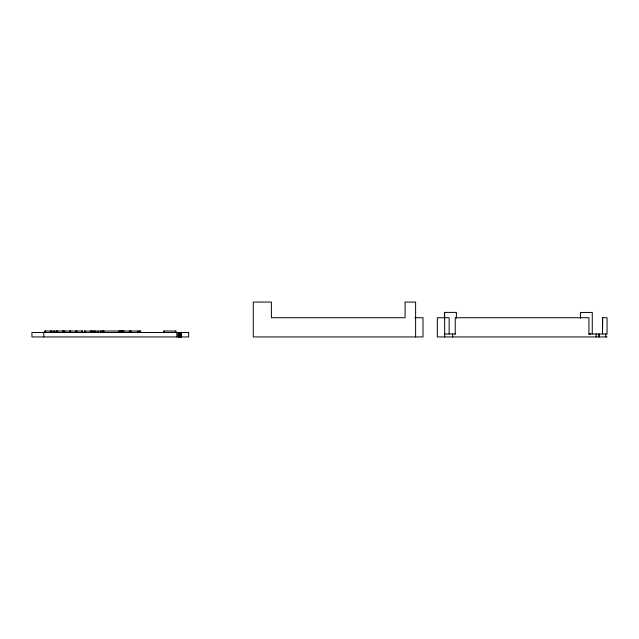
<?xml version="1.0" encoding="UTF-8"?>
<svg xmlns="http://www.w3.org/2000/svg" width="639" height="639" viewBox="0 0 639 639"><rect width="100%" height="100%" fill="white"/><g stroke="black" fill="none" stroke-linecap="round" stroke-linejoin="round"><path stroke-width="0.96" d="M596.107 336.945L596.107 333.989M602.497 333.989L602.609 317.727L607.05 317.727L607.05 333.989L588.783 333.989M444.56 318.294L444.56 312.399L456.39 312.399L456.358 318.294M414.879 317.727L423.01 317.727L423.01 336.945L253.276 336.945L253.276 302.055L271.391 302.055L271.391 317.727L405.102 317.727L405.102 302.055L415.614 302.055L415.614 336.945M444.712 333.989L455.679 333.989M607.05 336.945L437.316 336.945L437.316 317.727L449.145 317.727L449.145 333.989M590.532 333.989L588.934 333.989L588.934 317.727L455.224 317.727L455.224 333.989M605.836 333.989L605.836 336.945M602.617 317.727L602.617 326.593M592.265 333.989L592.265 312.447L580.436 312.447L580.436 318.326M452.692 333.989L452.692 336.945M444.592 312.399L444.712 336.945M181.284 332.512L181.284 336.945M181.133 332.512L181.133 336.945M180.941 332.512L180.941 336.945M180.685 332.512L180.685 336.945M180.366 332.512L180.366 336.945M179.982 332.512L179.982 336.945M179.543 332.512L179.543 336.945M179.064 332.512L179.064 336.945M178.545 332.512L178.545 336.945M177.993 332.512L177.993 336.945M176.843 332.512L176.843 336.945M175.941 332.512L175.941 331.034L163.808 331.034L163.808 332.512M175.717 331.034L175.717 332.512M164.023 331.034L164.023 332.512M140.652 332.512L140.652 331.034L121.418 331.034L121.418 332.512M140.436 331.034L140.436 332.512M139.773 331.034L139.773 332.512M138.016 331.034L138.016 332.512M131.131 331.034L131.131 332.512M130.268 331.034L130.268 332.512M130.044 331.034L130.044 332.512M129.366 331.034L129.366 332.512M123.838 331.034L123.838 332.512M123.175 331.034L123.175 332.512M122.96 331.034L122.96 332.512M122.297 331.034L122.297 332.512M121.809 331.034L121.809 332.512M121.522 331.034L121.506 332.512M120.947 332.512L120.947 331.034L102.128 331.034L102.128 332.512M120.723 331.034L120.723 332.512M120.068 331.034L120.068 332.512M119.086 331.034L119.086 332.512M118.926 331.034L118.926 332.512M103.861 331.034L103.861 332.512M103.638 331.034L103.638 332.512M103.007 331.034L103.007 332.512M102.352 331.034L102.352 332.512M101.441 332.512L101.441 331.034L84.34 331.034L84.34 332.512M101.218 331.034L101.218 332.512M100.547 331.034L100.547 332.512M97.999 331.034L97.999 332.512M95.578 331.034L95.578 332.512M94.62 331.034L94.62 332.512M93.534 331.034L93.534 332.512M92.32 331.034L92.32 332.512M91.649 331.034L91.649 332.512M91.425 331.034L91.425 332.512M90.754 331.034L90.754 332.512M85.219 331.034L85.219 332.512M84.556 331.034L84.556 332.512M82.719 332.512L82.719 331.034L63.908 331.034L63.908 332.512M82.503 331.034L82.503 332.512M81.84 331.034L81.84 332.512M76.936 331.034L76.936 332.512M76.265 331.034L76.265 332.512M76.041 331.034L76.041 332.512M70.586 331.034L70.586 332.512M70.362 331.034L70.362 332.512M69.707 331.034L69.707 332.512M64.787 331.034L64.787 332.512M64.124 331.034L64.124 332.512M63.421 332.512L63.421 331.034L44.682 331.034L44.682 332.512M63.197 331.034L63.197 332.512M63.133 331.034L63.133 332.512M62.526 331.034L62.526 332.512M57.662 331.034L57.662 332.512M56.991 331.034L56.991 332.512M56.767 331.034L56.767 332.512M54.834 331.034L54.834 332.512M53.325 331.034L53.325 332.512M51.312 331.034L51.312 332.512M51.096 331.034L51.096 332.512M50.433 331.034L50.433 332.512M45.561 331.034L45.561 332.512M43.779 332.512L43.779 336.945M599.062 333.989L599.062 336.945L599.062 333.989M188.673 332.512L31.95 332.512L31.95 336.945L188.673 336.945L188.673 332.512M44.97 332.512L44.97 331.034L44.906 332.512"/></g></svg>
